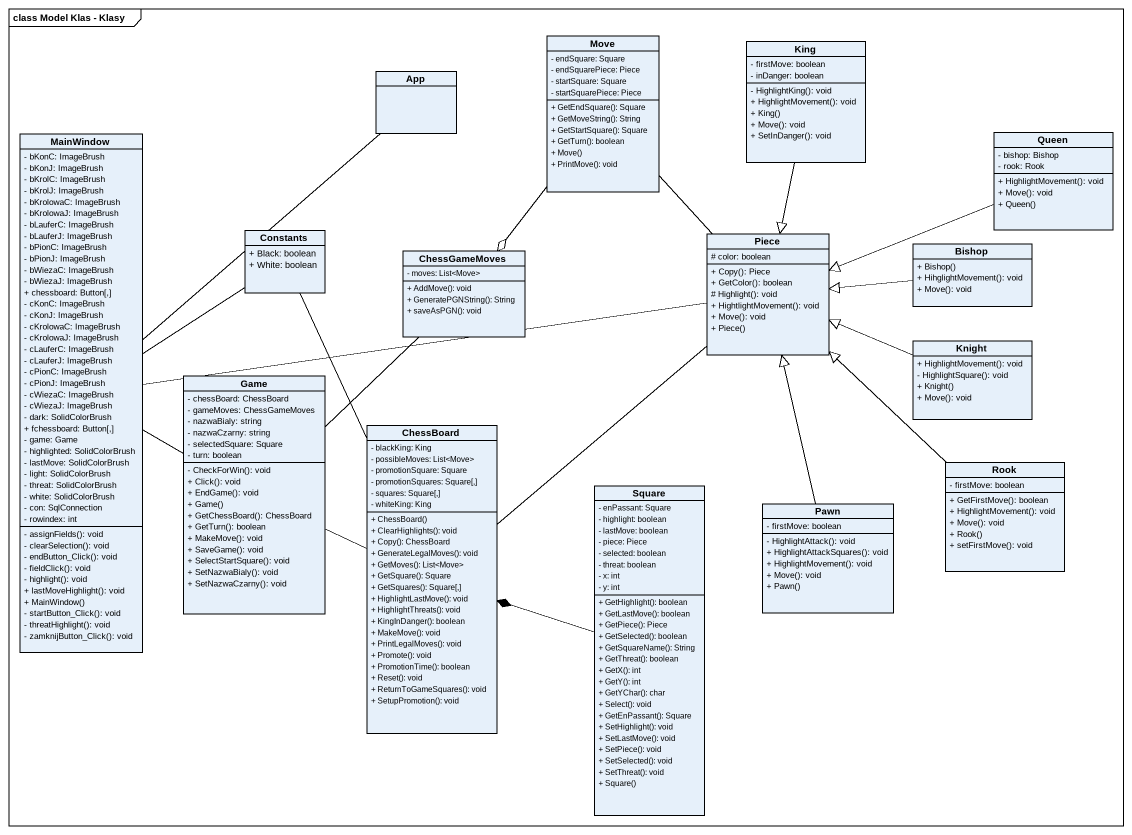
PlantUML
@startuml
mainframe class Model Klas - Klasy
hide circle
hide empty members
skinparam classAttributeIconSize 0
class Move {
  - endSquare: Square
  - endSquarePiece: Piece
  - startSquare: Square
  - startSquarePiece: Piece
  + GetEndSquare(): Square
  + GetMoveString(): String
  + GetStartSquare(): Square
  + GetTurn(): boolean
  + Move()
  + PrintMove(): void
}
class App
class King {
  - firstMove: boolean
  - inDanger: boolean
  - HighlightKing(): void
  + HighlightMovement(): void
  + King()
  + Move(): void
  + SetInDanger(): void
}
class MainWindow {
  - bKonC: ImageBrush
  - bKonJ: ImageBrush
  - bKrolC: ImageBrush
  - bKrolJ: ImageBrush
  - bKrolowaC: ImageBrush
  - bKrolowaJ: ImageBrush
  - bLauferC: ImageBrush
  - bLauferJ: ImageBrush
  - bPionC: ImageBrush
  - bPionJ: ImageBrush
  - bWiezaC: ImageBrush
  - bWiezaJ: ImageBrush
  + chessboard: Button[,]
  - cKonC: ImageBrush
  - cKonJ: ImageBrush
  - cKrolowaC: ImageBrush
  - cKrolowaJ: ImageBrush
  - cLauferC: ImageBrush
  - cLauferJ: ImageBrush
  - cPionC: ImageBrush
  - cPionJ: ImageBrush
  - cWiezaC: ImageBrush
  - cWiezaJ: ImageBrush
  - dark: SolidColorBrush
  + fchessboard: Button[,]
  - game: Game
  - highlighted: SolidColorBrush
  - lastMove: SolidColorBrush
  - light: SolidColorBrush
  - threat: SolidColorBrush
  - white: SolidColorBrush
  - con: SqlConnection
  - rowindex: int
  - assignFields(): void
  - clearSelection(): void
  - endButton_Click(): void
  - fieldClick(): void
  - highlight(): void
  + lastMoveHighlight(): void
  + MainWindow()
  - startButton_Click(): void
  - threatHighlight(): void
  - zamknijButton_Click(): void
}
class Queen {
  - bishop: Bishop
  - rook: Rook
  + HighlightMovement(): void
  + Move(): void
  + Queen()
}
class Constants {
  + Black: boolean
  + White: boolean
}
class Piece {
  # color: boolean
  + Copy(): Piece
  + GetColor(): boolean
  # Highlight(): void
  + HightlightMovement(): void
  + Move(): void
  + Piece()
}
class ChessGameMoves {
  - moves: List<Move>
  + AddMove(): void
  + GeneratePGNString(): String
  + saveAsPGN(): void
}
class Bishop {
  + Bishop()
  + HihglightMovement(): void
  + Move(): void
}
class Knight {
  + HighlightMovement(): void
  - HighlightSquare(): void
  + Knight()
  + Move(): void
}
class Game {
  - chessBoard: ChessBoard
  - gameMoves: ChessGameMoves
  - nazwaBialy: string
  - nazwaCzarny: string
  - selectedSquare: Square
  - turn: boolean
  - CheckForWin(): void
  + Click(): void
  + EndGame(): void
  + Game()
  + GetChessBoard(): ChessBoard
  + GetTurn(): boolean
  + MakeMove(): void
  + SaveGame(): void
  + SelectStartSquare(): void
  + SetNazwaBialy(): void
  + SetNazwaCzarny(): void
}
class ChessBoard {
  - blackKing: King
  - possibleMoves: List<Move>
  - promotionSquare: Square
  - promotionSquares: Square[,]
  - squares: Square[,]
  - whiteKing: King
  + ChessBoard()
  + ClearHighlights(): void
  + Copy(): ChessBoard
  + GenerateLegalMoves(): void
  + GetMoves(): List<Move>
  + GetSquare(): Square
  + GetSquares(): Square[,]
  + HighlightLastMove(): void
  + HighlightThreats(): void
  + KingInDanger(): boolean
  + MakeMove(): void
  + PrintLegalMoves(): void
  + Promote(): void
  + PromotionTime(): boolean
  + Reset(): void
  + ReturnToGameSquares(): void
  + SetupPromotion(): void
}
class Rook {
  - firstMove: boolean
  + GetFirstMove(): boolean
  + HighlightMovement(): void
  + Move(): void
  + Rook()
  + setFirstMove(): void
}
class Square {
  - enPassant: Square
  - highlight: boolean
  - lastMove: boolean
  - piece: Piece
  - selected: boolean
  - threat: boolean
  - x: int
  - y: int
  + GetHighlight(): boolean
  + GetLastMove(): boolean
  + GetPiece(): Piece
  + GetSelected(): boolean
  + GetSquareName(): String
  + GetThreat(): boolean
  + GetX(): int
  + GetY(): int
  + GetYChar(): char
  + Select(): void
  + GetEnPassant(): Square
  + SetHighlight(): void
  + SetLastMove(): void
  + SetPiece(): void
  + SetSelected(): void
  + SetThreat(): void
  + Square()
}
class Pawn {
  - firstMove: boolean
  - HighlightAttack(): void
  + HighlightAttackSquares(): void
  + HighlightMovement(): void
  + Move(): void
  + Pawn()
}
Move --o ChessGameMoves
App -- MainWindow
King --|> Piece
MainWindow -right- Game
Queen -left-|> Piece
Constants -- MainWindow
Constants -- ChessBoard
Piece -up- Move
Piece -left- MainWindow
Piece -- ChessBoard
ChessGameMoves -- Game
Bishop -left-|> Piece
Knight -left-|> Piece
Game -right- ChessBoard
Rook -up-|> Piece
Square -left-* ChessBoard
Pawn -up-|> Piece
@enduml
